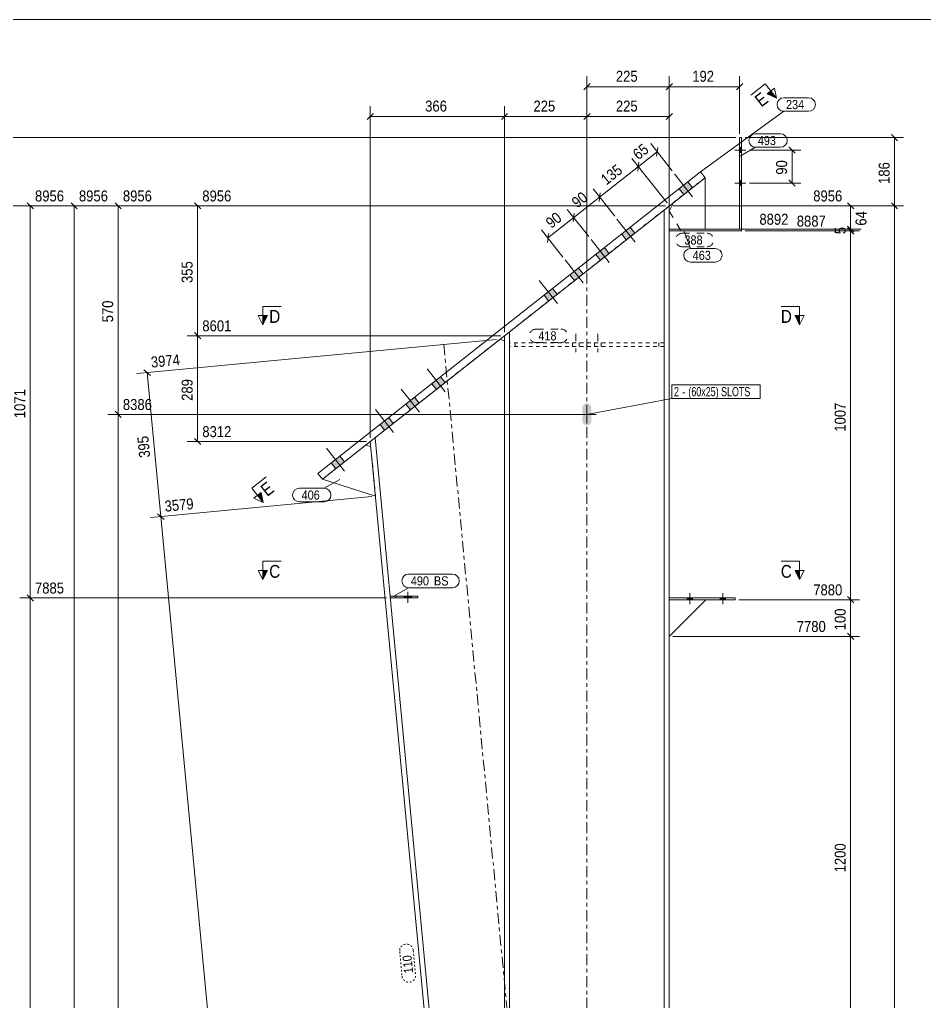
# Model space of a CAD drawing. Header units: millimetres. Extents: x 2 to 579, y 1 to 825.
# Drawn here: x 129.5 to 376.5, y 556.9 to 825 of the extents above; entities that cross this region are included whole.
import ezdxf

# ---------------------------------------------------------------- set-up
doc = ezdxf.new("R2010")
doc.units = ezdxf.units.MM
for name, pattern in [('XKITLINE00', [0]), ('XKITLINE01', [4, 1, -1, 1, -1]), ('XKITLINE02', [4, 2, -2]), ('XKITLINE03', [6, 3, -1, 1, -1]), ('XKITLINE04', [3, 0.5, -0.5, 0.5, -0.5, 0.5, -0.5])]:
    doc.linetypes.add(name, pattern=pattern)
for name, color, linetype, lineweight in [('Bolt', 3, 'Continuous', 0), ('BoltMark', 7, 'Continuous', 0), ('Dimensions', 7, 'Continuous', 0), ('DrawingSheet', 5, 'Continuous', 0), ('Part', 2, 'Continuous', 0), ('PartMark', 7, 'Continuous', 0), ('Section', 6, 'Continuous', 0)]:
    doc.layers.add(name, color=color, linetype=linetype, lineweight=lineweight)
doc.styles.add('ARIAL', font='ARIAL.TTF')
doc.styles.add('ARIAL_NARROW', font='ARIALN.TTF')

# ---------------------------------------------------------------- blocks, each defined once
blk = doc.blocks.new('*A8')
at = {"layer": 'Bolt'}
for points in [[(310.84, 777.26), (309.6, 778.83), (311.96, 780.68), (313.2, 779.11)], [(310.84, 777.26), (309.6, 778.83), (311.96, 780.68), (313.2, 779.11)], [(295.14, 764.87), (293.9, 766.45), (296.25, 768.3), (297.49, 766.73)], [(295.14, 764.87), (293.9, 766.45), (296.25, 768.3), (297.49, 766.73)], [(288.07, 759.3), (286.83, 760.87), (289.19, 762.73), (290.42, 761.16)], [(288.07, 759.3), (286.83, 760.87), (289.19, 762.73), (290.42, 761.16)], [(281, 753.73), (279.76, 755.3), (282.12, 757.16), (283.36, 755.59)], [(281, 753.73), (279.76, 755.3), (282.12, 757.16), (283.36, 755.59)], [(273.93, 748.16), (272.69, 749.73), (275.05, 751.59), (276.29, 750.02)], [(273.93, 748.16), (272.69, 749.73), (275.05, 751.59), (276.29, 750.02)], [(243.31, 724.01), (242.07, 725.58), (244.42, 727.44), (245.66, 725.87)], [(243.31, 724.01), (242.07, 725.58), (244.42, 727.44), (245.66, 725.87)], [(236.24, 718.44), (235, 720.01), (237.36, 721.87), (238.59, 720.3)], [(236.24, 718.44), (235, 720.01), (237.36, 721.87), (238.59, 720.3)], [(229.17, 712.87), (227.93, 714.44), (230.29, 716.3), (231.53, 714.73)], [(229.17, 712.87), (227.93, 714.44), (230.29, 716.3), (231.53, 714.73)], [(215.82, 702.35), (214.58, 703.92), (216.94, 705.77), (218.18, 704.2)], [(215.82, 702.35), (214.58, 703.92), (216.94, 705.77), (218.18, 704.2)]]:
    blk.add_hatch(color=3, dxfattribs=at).paths.add_polyline_path(points, flags=17)
at = {"layer": 'Bolt', "color": 3, "linetype": 'XKITLINE00', "lineweight": 0}
for p, q in [((313.26, 776.61), (308.31, 782.9)), ((313.26, 776.61), (308.31, 782.9)), ((313.2, 779.11), (311.96, 780.68)), ((313.2, 779.11), (311.96, 780.68)), ((310.84, 777.26), (309.6, 778.83)), ((310.84, 777.26), (309.6, 778.83)), ((297.55, 764.23), (292.6, 770.52)), ((297.55, 764.23), (292.6, 770.52)), ((297.49, 766.73), (296.25, 768.3)), ((297.49, 766.73), (296.25, 768.3)), ((290.48, 758.66), (285.53, 764.94)), ((290.48, 758.66), (285.53, 764.94)), ((295.14, 764.87), (293.9, 766.45)), ((295.14, 764.87), (293.9, 766.45)), ((290.42, 761.16), (289.19, 762.73)), ((290.42, 761.16), (289.19, 762.73)), ((283.42, 753.09), (278.46, 759.37)), ((283.42, 753.09), (278.46, 759.37)), ((288.07, 759.3), (286.83, 760.87)), ((288.07, 759.3), (286.83, 760.87)), ((283.36, 755.59), (282.12, 757.16)), ((283.36, 755.59), (282.12, 757.16)), ((276.35, 747.52), (271.4, 753.8)), ((276.35, 747.52), (271.4, 753.8)), ((281, 753.73), (279.76, 755.3)), ((281, 753.73), (279.76, 755.3)), ((276.29, 750.02), (275.05, 751.59)), ((276.29, 750.02), (275.05, 751.59)), ((273.93, 748.16), (272.69, 749.73)), ((273.93, 748.16), (272.69, 749.73)), ((245.72, 723.37), (240.77, 729.65)), ((245.72, 723.37), (240.77, 729.65)), ((245.66, 725.87), (244.42, 727.44)), ((245.66, 725.87), (244.42, 727.44)), ((238.65, 717.8), (233.7, 724.08)), ((238.65, 717.8), (233.7, 724.08)), ((243.31, 724.01), (242.07, 725.58)), ((243.31, 724.01), (242.07, 725.58)), ((238.59, 720.3), (237.36, 721.87)), ((238.59, 720.3), (237.36, 721.87)), ((236.24, 718.44), (235, 720.01)), ((236.24, 718.44), (235, 720.01)), ((231.59, 712.23), (226.63, 718.51)), ((231.59, 712.23), (226.63, 718.51)), ((231.53, 714.73), (230.29, 716.3)), ((231.53, 714.73), (230.29, 716.3)), ((229.17, 712.87), (227.93, 714.44)), ((229.17, 712.87), (227.93, 714.44)), ((218.24, 701.7), (213.28, 707.99)), ((218.24, 701.7), (213.28, 707.99)), ((218.18, 704.2), (216.94, 705.77)), ((218.18, 704.2), (216.94, 705.77)), ((215.82, 702.35), (214.58, 703.92)), ((215.82, 702.35), (214.58, 703.92))]:
    blk.add_line(p, q, dxfattribs=at)
blk = doc.blocks.new('*A9')
at = {"layer": 'Bolt'}
blk.add_hatch(color=3, dxfattribs=at).paths.add_polyline_path([(284.4, 714.19), (283.92, 714.29), (283.52, 714.56), (283.25, 714.96), (283.15, 715.44), (283.15, 718.94), (283.25, 719.42), (283.52, 719.83), (283.92, 720.1), (284.4, 720.19), (284.88, 720.1), (285.28, 719.83), (285.55, 719.42), (285.65, 718.94), (285.65, 715.44), (285.55, 714.96), (285.28, 714.56), (284.88, 714.29)], flags=17)
at = {"layer": 'Bolt', "color": 3, "linetype": 'XKITLINE00', "lineweight": 0}
for p, q in [((284.4, 719.69), (284.4, 714.69)), ((281.9, 717.19), (286.9, 717.19))]:
    blk.add_line(p, q, dxfattribs=at)
blk = doc.blocks.new('*A16')
at = {"layer": 'Bolt'}
blk.add_hatch(color=3, dxfattribs=at).paths.add_polyline_path([(234.52, 667.07), (234.52, 667.57), (236.48, 667.57), (236.48, 667.07)], flags=17)
at = {"layer": 'Bolt', "color": 3, "linetype": 'XKITLINE00', "lineweight": 0}
for p, q in [((235.5, 665.72), (235.5, 668.72)), ((234.52, 667.07), (234.52, 667.57)), ((236.48, 667.07), (236.48, 667.57))]:
    blk.add_line(p, q, dxfattribs=at)
blk = doc.blocks.new('*A17')
at = {"layer": 'Bolt'}
for points in [[(313.2, 667.07), (313.2, 666.57), (311.8, 666.57), (311.8, 667.07)], [(313.2, 667.07), (313.2, 666.57), (311.8, 666.57), (311.8, 667.07)], [(322.2, 667.07), (322.2, 666.57), (320.8, 666.57), (320.8, 667.07)], [(322.2, 667.07), (322.2, 666.57), (320.8, 666.57), (320.8, 667.07)]]:
    blk.add_hatch(color=3, dxfattribs=at).paths.add_polyline_path(points, flags=17)
at = {"layer": 'Bolt', "color": 3, "linetype": 'XKITLINE00', "lineweight": 0}
for p, q in [((312.5, 665.41), (312.5, 668.41)), ((312.5, 665.41), (312.5, 668.41)), ((321.5, 665.41), (321.5, 668.41)), ((321.5, 665.41), (321.5, 668.41)), ((311.8, 666.57), (311.8, 667.07)), ((311.8, 666.57), (311.8, 667.07)), ((313.2, 666.57), (313.2, 667.07)), ((313.2, 666.57), (313.2, 667.07)), ((320.8, 666.57), (320.8, 667.07)), ((320.8, 666.57), (320.8, 667.07)), ((322.2, 666.57), (322.2, 667.07)), ((322.2, 666.57), (322.2, 667.07))]:
    blk.add_line(p, q, dxfattribs=at)
blk = doc.blocks.new('*A18')
at = {"layer": 'Bolt', "color": 3, "linetype": 'XKITLINE02', "lineweight": 0}
for p, q in [((235.5, 665.72), (235.5, 668.72)), ((234.52, 667.07), (234.52, 667.57)), ((236.48, 667.07), (236.48, 667.57))]:
    blk.add_line(p, q, dxfattribs=at)
blk = doc.blocks.new('*A19')
at = {"layer": 'Bolt'}
for points in [[(326.1, 790.08), (326.6, 790.08), (326.6, 788.68), (326.1, 788.68)], [(326.1, 781.08), (326.6, 781.08), (326.6, 779.68), (326.1, 779.68)]]:
    blk.add_hatch(color=3, dxfattribs=at).paths.add_polyline_path(points, flags=17)
at = {"layer": 'Bolt', "color": 3, "linetype": 'XKITLINE00', "lineweight": 0}
for p, q in [((324.76, 789.38), (327.76, 789.38)), ((326.1, 790.08), (326.6, 790.08)), ((326.1, 788.68), (326.6, 788.68)), ((324.76, 780.38), (327.76, 780.38)), ((326.1, 781.08), (326.6, 781.08)), ((326.1, 779.68), (326.6, 779.68))]:
    blk.add_line(p, q, dxfattribs=at)
blk = doc.blocks.new('*A20')
at = {"layer": 'Bolt'}
for points in [[(326.1, 790.08), (326.6, 790.08), (326.6, 788.68), (326.1, 788.68)], [(326.1, 781.08), (326.6, 781.08), (326.6, 779.68), (326.1, 779.68)]]:
    blk.add_hatch(color=3, dxfattribs=at).paths.add_polyline_path(points, flags=17)
at = {"layer": 'Bolt', "color": 3, "linetype": 'XKITLINE00', "lineweight": 0}
for p, q in [((324.76, 789.38), (327.76, 789.38)), ((326.1, 790.08), (326.6, 790.08)), ((326.1, 788.68), (326.6, 788.68)), ((324.76, 780.38), (327.76, 780.38)), ((326.1, 781.08), (326.6, 781.08)), ((326.1, 779.68), (326.6, 779.68))]:
    blk.add_line(p, q, dxfattribs=at)
blk = doc.blocks.new('*A21')
at = {"layer": 'Bolt', "color": 3, "linetype": 'XKITLINE02', "lineweight": 0}
for p, q in [((281.4, 739.19), (281.4, 734.19)), ((281.4, 739.19), (281.4, 734.19)), ((287.4, 739.19), (287.4, 734.19)), ((287.4, 739.19), (287.4, 734.19)), ((280.5, 736.69), (280.5, 735.69)), ((280.5, 736.69), (280.5, 735.69)), ((282.3, 736.69), (282.3, 735.69)), ((282.3, 736.69), (282.3, 735.69)), ((286.5, 736.69), (286.5, 735.69)), ((286.5, 736.69), (286.5, 735.69)), ((288.3, 736.69), (288.3, 735.69)), ((288.3, 736.69), (288.3, 735.69))]:
    blk.add_line(p, q, dxfattribs=at)
blk = doc.blocks.new('*A22')
at = {"layer": 'Part', "color": 2, "linetype": 'XKITLINE00', "lineweight": 0}
for p, q in [((315.42, 783.41), (210.97, 701.07)), ((316.66, 781.84), (315.42, 783.41)), ((212.21, 699.5), (316.66, 781.84)), ((210.97, 701.07), (212.21, 699.5))]:
    blk.add_line(p, q, dxfattribs=at)
blk = doc.blocks.new('*A23')
at = {"layer": 'Part', "color": 7, "linetype": 'XKITLINE01', "lineweight": 0}
blk.add_line((306.9, 774.15), (261.9, 738.67), dxfattribs=at)
at = {"layer": 'Part', "color": 2, "linetype": 'XKITLINE00', "lineweight": 0}
for p, q in [((305.5, 188.81), (305.5, 773.04)), ((306.9, 188.81), (306.9, 774.15)), ((261.9, 738.67), (261.9, 188.81)), ((263.3, 739.78), (263.3, 188.81))]:
    blk.add_line(p, q, dxfattribs=at)
at = {"layer": 'Part', "color": 7, "linetype": 'XKITLINE03', "lineweight": 0}
blk.add_line((284.4, 188.81), (284.4, 766.41), dxfattribs=at)
blk = doc.blocks.new('*A26')
at = {"layer": 'Part', "color": 7, "linetype": 'XKITLINE01', "lineweight": 0}
for p, q in [((225.25, 709.78), (260.74, 737.76)), ((226.56, 710.81), (260.73, 737.77)), ((260.74, 737.76), (260.73, 737.77)), ((260.73, 737.77), (260.75, 737.76)), ((261.9, 338.67), (261.9, 737.2))]:
    blk.add_line(p, q, dxfattribs=at)
at = {"layer": 'Part', "color": 2, "linetype": 'XKITLINE00', "lineweight": 0}
for p, q in [((261.9, 737.2), (260.74, 737.76)), ((260.75, 737.76), (261.9, 737.2)), ((226.56, 710.81), (261.9, 338.67)), ((260.51, 338.54), (225.25, 709.78))]:
    blk.add_line(p, q, dxfattribs=at)
at = {"layer": 'Part', "color": 7, "linetype": 'XKITLINE03', "lineweight": 0}
blk.add_line((245.33, 736.31), (262.85, 551.91), dxfattribs=at)
blk = doc.blocks.new('*A28')
at = {"layer": 'Part', "color": 7, "linetype": 'XKITLINE01', "lineweight": 0}
for p, q in [((224.07, 708.85), (212.21, 699.5)), ((226.67, 694.85), (225.39, 708.29))]:
    blk.add_line(p, q, dxfattribs=at)
at = {"layer": 'Part', "color": 2, "linetype": 'XKITLINE00', "lineweight": 0}
for p, q in [((225.39, 708.29), (224.07, 708.85)), ((226.67, 694.85), (212.21, 699.5))]:
    blk.add_line(p, q, dxfattribs=at)
blk = doc.blocks.new('*A37')
at = {"layer": 'Part', "color": 2, "linetype": 'XKITLINE00', "lineweight": 0}
for p, q in [((230.7, 667.57), (230.7, 667.25)), ((230.7, 667.57), (238.2, 667.57)), ((238.2, 667.07), (230.71, 667.07)), ((238.2, 667.57), (238.2, 667.07))]:
    blk.add_line(p, q, dxfattribs=at)
at = {"layer": 'Part', "color": 7, "linetype": 'XKITLINE01', "lineweight": 0}
for p, q in [((230.7, 667.25), (230.7, 667.07)), ((230.7, 667.07), (230.71, 667.07)), ((232.2, 667.07), (232.2, 667.57))]:
    blk.add_line(p, q, dxfattribs=at)
blk = doc.blocks.new('*A38')
at = {"layer": 'Part', "color": 2, "linetype": 'XKITLINE00', "lineweight": 0}
for p, q in [((306.9, 667.07), (324.9, 667.07)), ((324.9, 666.57), (306.9, 666.57)), ((324.9, 667.07), (324.9, 666.57))]:
    blk.add_line(p, q, dxfattribs=at)
at = {"layer": 'Part', "color": 7, "linetype": 'XKITLINE01', "lineweight": 0}
blk.add_line((306.9, 666.57), (306.9, 667.07), dxfattribs=at)
blk = doc.blocks.new('*A39')
at = {"layer": 'Part', "color": 7, "linetype": 'XKITLINE01', "lineweight": 0}
for p, q in [((238.2, 667.57), (230.7, 667.57)), ((230.7, 667.57), (230.7, 667.07)), ((230.7, 667.07), (238.2, 667.07)), ((232.2, 667.07), (232.2, 667.57)), ((238.2, 667.07), (238.2, 667.57))]:
    blk.add_line(p, q, dxfattribs=at)
blk = doc.blocks.new('*A40')
at = {"layer": 'Part', "color": 2, "linetype": 'XKITLINE00', "lineweight": 0}
blk.add_line((306.9, 656.57), (316.9, 666.57), dxfattribs=at)
at = {"layer": 'Part', "color": 7, "linetype": 'XKITLINE01', "lineweight": 0}
for p, q in [((306.9, 666.57), (306.9, 656.57)), ((316.9, 666.57), (306.9, 666.57))]:
    blk.add_line(p, q, dxfattribs=at)
blk = doc.blocks.new('*A41')
at = {"layer": 'Part', "color": 7, "linetype": 'XKITLINE01', "lineweight": 0}
for p, q in [((308.08, 775.08), (316.66, 781.84)), ((306.9, 767.78), (306.9, 772.65)), ((316.66, 767.78), (306.9, 767.78))]:
    blk.add_line(p, q, dxfattribs=at)
at = {"layer": 'Part', "color": 2, "linetype": 'XKITLINE00', "lineweight": 0}
for p, q in [((316.66, 781.84), (316.66, 767.78)), ((308.08, 775.08), (306.9, 772.65))]:
    blk.add_line(p, q, dxfattribs=at)
blk = doc.blocks.new('*A42')
at = {"layer": 'Part', "color": 2, "linetype": 'XKITLINE00', "lineweight": 0}
for p, q in [((326.1, 767.78), (326.1, 792.78)), ((326.1, 792.78), (326.6, 792.78)), ((326.6, 792.78), (326.6, 767.78)), ((326.6, 767.78), (326.1, 767.78))]:
    blk.add_line(p, q, dxfattribs=at)
blk = doc.blocks.new('*A43')
at = {"layer": 'Part', "color": 2, "linetype": 'XKITLINE00', "lineweight": 0}
for p, q in [((306.9, 767.78), (306.9, 767.28)), ((306.9, 767.78), (326.6, 767.78)), ((326.6, 767.28), (306.9, 767.28)), ((326.6, 767.78), (326.6, 767.28))]:
    blk.add_line(p, q, dxfattribs=at)
blk = doc.blocks.new('*A44')
at = {"layer": 'Part', "color": 7, "linetype": 'XKITLINE01', "lineweight": 0}
for p, q in [((305.5, 736.69), (263.3, 736.69)), ((263.3, 735.69), (263.3, 736.69)), ((305.5, 735.69), (263.3, 735.69)), ((264.8, 736.69), (264.8, 735.69)), ((304, 735.69), (304, 736.69)), ((305.5, 736.69), (305.5, 735.69))]:
    blk.add_line(p, q, dxfattribs=at)
blk = doc.blocks.new('*A120')
at = {"layer": 'DrawingSheet', "color": 5, "linetype": 'XKITLINE00', "lineweight": 0}
blk.add_line((579, 825), (5, 825), dxfattribs=at)
blk = doc.blocks.new('*A128')
at = {"layer": 'Dimensions', "color": 7, "linetype": 'XKITLINE00', "lineweight": 0}
blk.add_line((325.1, 792.78), (107.04, 792.78), dxfattribs=at)
blk = doc.blocks.new('*A134')
at = {"layer": 'PartMark', "color": 7, "linetype": 'XKITLINE00', "lineweight": 0}
for p, q in [((235.72, 673.57), (247.68, 673.57)), ((231.47, 667.48), (235.72, 669.87)), ((235.72, 669.87), (247.68, 669.87))]:
    blk.add_line(p, q, dxfattribs=at)
for centre, start, end in [((235.72, 671.72), 90, 270), ((247.68, 671.72), 270, 90)]:
    blk.add_arc(centre, 1.85, start, end, dxfattribs=at)
at = {"layer": 'PartMark', "color": 3, "style": 'ARIAL', "width": 0.85}
for s, p in [('490', (236.32, 670.47)), ('BS', (242.63, 670.47))]:
    blk.add_text(s, height=2.5, dxfattribs=at).set_placement(p)
blk = doc.blocks.new('*A138')
at = {"layer": 'Section'}
for points in [[(197.16, 674.57), (195.91, 672.07), (195.91, 674.57)], [(342.47, 674.57), (342.47, 672.07), (341.22, 674.57)]]:
    blk.add_hatch(color=3, dxfattribs=at).paths.add_polyline_path(points, flags=17)
at = {"layer": 'Section', "color": 1, "linetype": 'XKITLINE00', "lineweight": 0}
for p, q in [((195.91, 677.07), (200.91, 677.07)), ((195.91, 677.07), (195.91, 672.07)), ((342.47, 677.07), (337.47, 677.07)), ((342.47, 677.07), (342.47, 672.07))]:
    blk.add_line(p, q, dxfattribs=at)
at = {"layer": 'Section', "color": 3, "linetype": 'XKITLINE00', "lineweight": 0}
for p, q in [((195.91, 672.07), (194.66, 674.57)), ((197.16, 674.57), (194.66, 674.57)), ((195.91, 672.07), (197.16, 674.57)), ((341.22, 674.57), (343.72, 674.57)), ((342.47, 672.07), (341.22, 674.57)), ((343.72, 674.57), (342.47, 672.07))]:
    blk.add_line(p, q, dxfattribs=at)
at = {"layer": 'Section', "color": 7, "style": 'ARIAL', "width": 0.85}
for p in [(197.66, 672.57), (337.35, 672.57)]:
    blk.add_text('C', height=3.5, dxfattribs=at).set_placement(p)
blk = doc.blocks.new('*A140')
at = {"layer": 'Section'}
for points in [[(334.6, 805.54), (336.15, 803.58), (333.62, 804.77)], [(195.46, 695.85), (196.03, 693.11), (194.48, 695.08)]]:
    blk.add_hatch(color=3, dxfattribs=at).paths.add_polyline_path(points, flags=17)
at = {"layer": 'Section', "color": 1, "linetype": 'XKITLINE00', "lineweight": 0}
for p, q in [((333.06, 807.5), (329.13, 804.41)), ((333.06, 807.5), (336.15, 803.58)), ((192.93, 697.04), (196.86, 700.13)), ((192.93, 697.04), (196.03, 693.11))]:
    blk.add_line(p, q, dxfattribs=at)
at = {"layer": 'Section', "color": 3, "linetype": 'XKITLINE00', "lineweight": 0}
for p, q in [((333.62, 804.77), (335.59, 806.31)), ((336.15, 803.58), (333.62, 804.77)), ((335.59, 806.31), (336.15, 803.58)), ((195.46, 695.85), (193.5, 694.3)), ((196.03, 693.11), (195.46, 695.85)), ((196.03, 693.11), (193.5, 694.3))]:
    blk.add_line(p, q, dxfattribs=at)
at = {"layer": 'Section', "color": 7, "style": 'ARIAL', "width": 0.85}
for p in [(332.02, 800.96), (197.09, 694.59)]:
    blk.add_text('E', height=3.5, rotation=38.2507, dxfattribs=at).set_placement(p)
blk = doc.blocks.new('*A141')
at = {"layer": 'Section'}
for points in [[(197.16, 744.19), (195.91, 741.69), (195.91, 744.19)], [(342.47, 744.19), (342.47, 741.69), (341.22, 744.19)]]:
    blk.add_hatch(color=3, dxfattribs=at).paths.add_polyline_path(points, flags=17)
at = {"layer": 'Section', "color": 1, "linetype": 'XKITLINE00', "lineweight": 0}
for p, q in [((195.91, 746.69), (200.91, 746.69)), ((195.91, 746.69), (195.91, 741.69)), ((342.47, 746.69), (337.47, 746.69)), ((342.47, 746.69), (342.47, 741.69))]:
    blk.add_line(p, q, dxfattribs=at)
at = {"layer": 'Section', "color": 3, "linetype": 'XKITLINE00', "lineweight": 0}
for p, q in [((195.91, 741.69), (194.66, 744.19)), ((197.16, 744.19), (194.66, 744.19)), ((195.91, 741.69), (197.16, 744.19)), ((341.22, 744.19), (343.72, 744.19)), ((342.47, 741.69), (341.22, 744.19)), ((343.72, 744.19), (342.47, 741.69))]:
    blk.add_line(p, q, dxfattribs=at)
at = {"layer": 'Section', "color": 7, "style": 'ARIAL', "width": 0.85}
for p in [(197.66, 742.19), (337.35, 742.19)]:
    blk.add_text('D', height=3.5, dxfattribs=at).set_placement(p)
blk = doc.blocks.new('*A144')
at = {"layer": 'Dimensions', "color": 7, "linetype": 'XKITLINE00', "lineweight": 0}
for p, q in [((284.91, 765.73), (279.04, 773.18)), ((273.74, 765.37), (280.81, 770.94)), ((280.95, 772.13), (280.66, 769.75)), ((277.84, 760.16), (271.97, 767.6)), ((273.88, 766.56), (273.6, 764.17))]:
    blk.add_line(p, q, dxfattribs=at)
at = {"layer": 'Dimensions', "color": 3}
for p in [(280.81, 770.94), (273.74, 765.37)]:
    blk.add_point(p, dxfattribs=at)
at = {"layer": 'Dimensions', "color": 3, "style": 'ARIAL', "width": 0.85}
blk.add_text('90', height=3, rotation=38.2507, dxfattribs=at).set_placement((274.69, 767.84))
blk = doc.blocks.new('*A145')
at = {"layer": 'Dimensions', "color": 7, "linetype": 'XKITLINE00', "lineweight": 0}
for p, q in [((291.98, 771.3), (286.11, 778.75)), ((288.01, 777.7), (287.73, 775.32)), ((280.81, 770.94), (287.87, 776.51)), ((284.91, 765.73), (279.04, 773.18)), ((280.95, 772.13), (280.66, 769.75))]:
    blk.add_line(p, q, dxfattribs=at)
at = {"layer": 'Dimensions', "color": 3}
for p in [(287.87, 776.51), (280.81, 770.94)]:
    blk.add_point(p, dxfattribs=at)
at = {"layer": 'Dimensions', "color": 3, "style": 'ARIAL', "width": 0.85}
blk.add_text('90', height=3, rotation=38.2507, dxfattribs=at).set_placement((281.76, 773.41))
blk = doc.blocks.new('*A146')
at = {"layer": 'Dimensions', "color": 7, "linetype": 'XKITLINE00', "lineweight": 0}
for p, q in [((306.28, 774.93), (296.69, 787.09)), ((298.6, 786.05), (298.32, 783.66)), ((287.87, 776.51), (298.46, 784.86)), ((291.98, 771.3), (286.11, 778.75)), ((288.01, 777.7), (287.73, 775.32))]:
    blk.add_line(p, q, dxfattribs=at)
at = {"layer": 'Dimensions', "color": 3}
for p in [(298.46, 784.86), (287.87, 776.51)]:
    blk.add_point(p, dxfattribs=at)
at = {"layer": 'Dimensions', "color": 3, "style": 'ARIAL', "width": 0.85}
blk.add_text('135', height=3, rotation=38.2507, dxfattribs=at).set_placement((289.71, 779.68))
blk = doc.blocks.new('*A147')
at = {"layer": 'Dimensions', "color": 7, "linetype": 'XKITLINE00', "lineweight": 0}
for p, q in [((307.69, 783.68), (301.81, 791.13)), ((298.46, 784.86), (303.58, 788.89)), ((303.72, 790.08), (303.44, 787.7)), ((306.28, 774.93), (296.69, 787.09)), ((298.6, 786.05), (298.32, 783.66))]:
    blk.add_line(p, q, dxfattribs=at)
at = {"layer": 'Dimensions', "color": 3}
for p in [(303.58, 788.89), (298.46, 784.86)]:
    blk.add_point(p, dxfattribs=at)
at = {"layer": 'Dimensions', "color": 3, "style": 'ARIAL', "width": 0.85}
blk.add_text('65', height=3, rotation=38.2507, dxfattribs=at).set_placement((298.44, 786.56))
blk = doc.blocks.new('*A148')
at = {"layer": 'Dimensions', "color": 7, "linetype": 'XKITLINE00', "lineweight": 0}
for p, q in [((226.1, 799.39), (224.4, 797.69)), ((225.25, 710.78), (225.25, 801.39)), ((262.75, 799.39), (261.05, 797.69)), ((261.9, 739.67), (261.9, 801.39)), ((225.25, 798.54), (261.9, 798.54))]:
    blk.add_line(p, q, dxfattribs=at)
at = {"layer": 'Dimensions', "color": 3}
for p in [(225.25, 798.54), (261.9, 798.54)]:
    blk.add_point(p, dxfattribs=at)
at = {"layer": 'Dimensions', "color": 3, "style": 'ARIAL', "width": 0.85}
blk.add_text('366', height=3, dxfattribs=at).set_placement((240.24, 799.89))
blk = doc.blocks.new('*A149')
at = {"layer": 'Dimensions', "color": 7, "linetype": 'XKITLINE00', "lineweight": 0}
for p, q in [((262.75, 799.39), (261.05, 797.69)), ((261.9, 739.67), (261.9, 801.39)), ((285.25, 799.39), (283.55, 797.69)), ((284.4, 757.41), (284.4, 801.39)), ((261.9, 798.54), (284.4, 798.54))]:
    blk.add_line(p, q, dxfattribs=at)
at = {"layer": 'Dimensions', "color": 3}
for p in [(261.9, 798.54), (284.4, 798.54)]:
    blk.add_point(p, dxfattribs=at)
at = {"layer": 'Dimensions', "color": 3, "style": 'ARIAL', "width": 0.85}
blk.add_text('225', height=3, dxfattribs=at).set_placement((269.81, 799.89))
blk = doc.blocks.new('*A150')
at = {"layer": 'Dimensions', "color": 7, "linetype": 'XKITLINE00', "lineweight": 0}
for p, q in [((285.25, 799.39), (283.55, 797.69)), ((284.4, 757.41), (284.4, 801.39)), ((307.75, 799.39), (306.05, 797.69)), ((306.9, 773.65), (306.9, 801.39)), ((284.4, 798.54), (306.9, 798.54))]:
    blk.add_line(p, q, dxfattribs=at)
at = {"layer": 'Dimensions', "color": 3}
for p in [(284.4, 798.54), (306.9, 798.54)]:
    blk.add_point(p, dxfattribs=at)
at = {"layer": 'Dimensions', "color": 3, "style": 'ARIAL', "width": 0.85}
blk.add_text('225', height=3, dxfattribs=at).set_placement((292.31, 799.89))
blk = doc.blocks.new('*A151')
at = {"layer": 'Dimensions', "color": 7, "linetype": 'XKITLINE00', "lineweight": 0}
for p, q in [((260.9, 738.67), (175.24, 738.67)), ((177.25, 739.52), (178.94, 737.82)), ((178.09, 709.78), (178.09, 738.67)), ((177.25, 710.63), (178.94, 708.93)), ((224.25, 709.78), (175.24, 709.78))]:
    blk.add_line(p, q, dxfattribs=at)
at = {"layer": 'Dimensions', "color": 3}
for p in [(178.09, 738.67), (178.09, 709.78)]:
    blk.add_point(p, dxfattribs=at)
at = {"layer": 'Dimensions', "color": 3, "style": 'ARIAL', "width": 0.85}
for s, p in [('8601', (179.39, 739.87)), ('8312', (179.39, 710.98))]:
    blk.add_text(s, height=3, dxfattribs=at).set_placement(p)
blk.add_text('289', height=3, rotation=90.0002, dxfattribs=at).set_placement((176.74, 720.89))
blk = doc.blocks.new('*A152')
at = {"layer": 'Dimensions', "color": 7, "linetype": 'XKITLINE00', "lineweight": 0}
for p, q in [((177.25, 775), (178.94, 773.3)), ((305.9, 774.15), (175.24, 774.15)), ((178.09, 738.67), (178.09, 774.15)), ((260.9, 738.67), (175.24, 738.67)), ((177.25, 739.52), (178.94, 737.82))]:
    blk.add_line(p, q, dxfattribs=at)
at = {"layer": 'Dimensions', "color": 3}
for p in [(178.09, 774.15), (178.09, 738.67)]:
    blk.add_point(p, dxfattribs=at)
at = {"layer": 'Dimensions', "color": 3, "style": 'ARIAL', "width": 0.85}
blk.add_text('8956', height=3, dxfattribs=at).set_placement((179.39, 775.35))
blk.add_text('355', height=3, rotation=90.0002, dxfattribs=at).set_placement((176.74, 753.07))
blk = doc.blocks.new('*A153')
at = {"layer": 'Dimensions', "color": 7, "linetype": 'XKITLINE00', "lineweight": 0}
for p, q in [((367.55, 775), (369.25, 773.3)), ((307.9, 774.15), (370.8, 774.15)), ((368.4, 86.32), (368.4, 774.15))]:
    blk.add_line(p, q, dxfattribs=at)
at = {"layer": 'Dimensions', "color": 3}
blk.add_point((368.4, 774.15), dxfattribs=at)
blk = doc.blocks.new('*A154')
at = {"layer": 'Dimensions', "color": 7, "linetype": 'XKITLINE00', "lineweight": 0}
for p, q in [((367.55, 793.63), (369.25, 791.93)), ((327.6, 792.78), (370.8, 792.78)), ((368.4, 774.15), (368.4, 792.78)), ((367.55, 775), (369.25, 773.3)), ((307.9, 774.15), (370.8, 774.15))]:
    blk.add_line(p, q, dxfattribs=at)
at = {"layer": 'Dimensions', "color": 3}
for p in [(368.4, 792.78), (368.4, 774.15)]:
    blk.add_point(p, dxfattribs=at)
at = {"layer": 'Dimensions', "color": 3, "style": 'ARIAL', "width": 0.85}
blk.add_text('186', height=3, rotation=90.0002, dxfattribs=at).set_placement((367.05, 780.12))
blk = doc.blocks.new('*A156')
at = {"layer": 'Dimensions', "color": 7, "linetype": 'XKITLINE00', "lineweight": 0}
blk.add_line((305.9, 774.15), (117.55, 774.15), dxfattribs=at)
blk = doc.blocks.new('*A157')
at = {"layer": 'Dimensions', "color": 7, "linetype": 'XKITLINE00', "lineweight": 0}
for p, q in [((131.55, 667.92), (133.25, 666.22)), ((229.7, 667.07), (129.55, 667.07)), ((132.4, 86.32), (132.4, 667.07))]:
    blk.add_line(p, q, dxfattribs=at)
at = {"layer": 'Dimensions', "color": 3}
blk.add_point((132.4, 667.07), dxfattribs=at)
at = {"layer": 'Dimensions', "color": 3, "style": 'ARIAL', "width": 0.85}
blk.add_text('7885', height=3, dxfattribs=at).set_placement((133.7, 668.27))
blk = doc.blocks.new('*A158')
at = {"layer": 'Dimensions', "color": 7, "linetype": 'XKITLINE00', "lineweight": 0}
for p, q in [((131.55, 775), (133.25, 773.3)), ((305.9, 774.15), (129.55, 774.15)), ((132.4, 667.07), (132.4, 774.15)), ((131.55, 667.92), (133.25, 666.22)), ((229.7, 667.07), (129.55, 667.07))]:
    blk.add_line(p, q, dxfattribs=at)
at = {"layer": 'Dimensions', "color": 3}
for p in [(132.4, 774.15), (132.4, 667.07)]:
    blk.add_point(p, dxfattribs=at)
at = {"layer": 'Dimensions', "color": 3, "style": 'ARIAL', "width": 0.85}
blk.add_text('8956', height=3, dxfattribs=at).set_placement((133.7, 775.35))
blk.add_text('1071', height=3, rotation=90.0002, dxfattribs=at).set_placement((131.05, 716.16))
blk = doc.blocks.new('*A160')
at = {"layer": 'Dimensions', "color": 7, "linetype": 'XKITLINE00', "lineweight": 0}
for p, q in [((143.55, 775), (145.25, 773.3)), ((305.9, 774.15), (141.55, 774.15)), ((144.4, 277.07), (144.4, 774.15))]:
    blk.add_line(p, q, dxfattribs=at)
at = {"layer": 'Dimensions', "color": 3}
blk.add_point((144.4, 774.15), dxfattribs=at)
at = {"layer": 'Dimensions', "color": 3, "style": 'ARIAL', "width": 0.85}
blk.add_text('8956', height=3, dxfattribs=at).set_placement((145.7, 775.35))
blk = doc.blocks.new('*A162')
at = {"layer": 'Dimensions', "color": 7, "linetype": 'XKITLINE00', "lineweight": 0}
for p, q in [((283.4, 717.19), (153.55, 717.19)), ((155.55, 718.04), (157.25, 716.34)), ((156.4, 109.45), (156.4, 717.19))]:
    blk.add_line(p, q, dxfattribs=at)
at = {"layer": 'Dimensions', "color": 3}
blk.add_point((156.4, 717.19), dxfattribs=at)
at = {"layer": 'Dimensions', "color": 3, "style": 'ARIAL', "width": 0.85}
blk.add_text('8386', height=3, dxfattribs=at).set_placement((157.7, 718.39))
blk = doc.blocks.new('*A163')
at = {"layer": 'Dimensions', "color": 7, "linetype": 'XKITLINE00', "lineweight": 0}
for p, q in [((155.55, 775), (157.25, 773.3)), ((305.9, 774.15), (153.55, 774.15)), ((156.4, 717.19), (156.4, 774.15)), ((283.4, 717.19), (153.55, 717.19)), ((155.55, 718.04), (157.25, 716.34))]:
    blk.add_line(p, q, dxfattribs=at)
at = {"layer": 'Dimensions', "color": 3}
for p in [(156.4, 774.15), (156.4, 717.19)]:
    blk.add_point(p, dxfattribs=at)
at = {"layer": 'Dimensions', "color": 3, "style": 'ARIAL', "width": 0.85}
blk.add_text('8956', height=3, dxfattribs=at).set_placement((157.7, 775.35))
blk.add_text('570', height=3, rotation=90.0002, dxfattribs=at).set_placement((155.05, 742.33))
blk = doc.blocks.new('*A170')
at = {"layer": 'Dimensions', "color": 7, "linetype": 'XKITLINE00', "lineweight": 0}
for p, q in [((355.55, 657.42), (357.25, 655.72)), ((307.9, 656.57), (358.8, 656.57)), ((356.4, 536.57), (356.4, 656.57)), ((325.9, 536.57), (358.8, 536.57)), ((355.55, 537.42), (357.25, 535.72))]:
    blk.add_line(p, q, dxfattribs=at)
at = {"layer": 'Dimensions', "color": 3}
for p in [(356.4, 656.57), (356.4, 536.57)]:
    blk.add_point(p, dxfattribs=at)
at = {"layer": 'Dimensions', "color": 3, "style": 'ARIAL', "width": 0.85}
blk.add_text('7780', height=3, dxfattribs=at).set_placement((341.7, 657.77))
blk.add_text('1200', height=3, rotation=90.0002, dxfattribs=at).set_placement((355.05, 592.12))
blk = doc.blocks.new('*A171')
at = {"layer": 'Dimensions', "color": 7, "linetype": 'XKITLINE00', "lineweight": 0}
for p, q in [((325.9, 666.57), (358.8, 666.57)), ((355.55, 667.42), (357.25, 665.72)), ((356.4, 656.57), (356.4, 666.57)), ((355.55, 657.42), (357.25, 655.72)), ((307.9, 656.57), (358.8, 656.57))]:
    blk.add_line(p, q, dxfattribs=at)
at = {"layer": 'Dimensions', "color": 3}
for p in [(356.4, 666.57), (356.4, 656.57)]:
    blk.add_point(p, dxfattribs=at)
at = {"layer": 'Dimensions', "color": 3, "style": 'ARIAL', "width": 0.85}
blk.add_text('7880', height=3, dxfattribs=at).set_placement((346.2, 667.77))
blk.add_text('100', height=3, rotation=90.0002, dxfattribs=at).set_placement((355.05, 658.23))
blk = doc.blocks.new('*A172')
at = {"layer": 'Dimensions', "color": 7, "linetype": 'XKITLINE00', "lineweight": 0}
for p, q in [((327.6, 767.28), (358.8, 767.28)), ((355.55, 768.13), (357.25, 766.43)), ((356.4, 666.57), (356.4, 767.28)), ((325.9, 666.57), (358.8, 666.57)), ((355.55, 667.42), (357.25, 665.72))]:
    blk.add_line(p, q, dxfattribs=at)
at = {"layer": 'Dimensions', "color": 3}
for p in [(356.4, 767.28), (356.4, 666.57)]:
    blk.add_point(p, dxfattribs=at)
at = {"layer": 'Dimensions', "color": 3, "style": 'ARIAL', "width": 0.85}
blk.add_text('8887', height=3, dxfattribs=at).set_placement((341.7, 768.48))
blk.add_text('1007', height=3, rotation=90.0002, dxfattribs=at).set_placement((355.05, 712.47))
blk = doc.blocks.new('*A173')
at = {"layer": 'Dimensions', "color": 7, "linetype": 'XKITLINE00', "lineweight": 0}
for p, q in [((317.66, 767.78), (358.8, 767.78)), ((327.6, 767.28), (358.8, 767.28)), ((355.55, 768.63), (357.25, 766.93)), ((355.55, 768.13), (357.25, 766.43)), ((356.4, 767.28), (356.4, 767.78))]:
    blk.add_line(p, q, dxfattribs=at)
at = {"layer": 'Dimensions', "color": 3}
for p in [(356.4, 767.78), (356.4, 767.28)]:
    blk.add_point(p, dxfattribs=at)
at = {"layer": 'Dimensions', "color": 3, "style": 'ARIAL', "width": 0.85}
blk.add_text('8892', height=3, dxfattribs=at).set_placement((331.5, 768.98))
blk.add_text('5', height=3, rotation=90.0002, dxfattribs=at).set_placement((355.05, 766.41))
blk = doc.blocks.new('*A174')
at = {"layer": 'Dimensions', "color": 7, "linetype": 'XKITLINE00', "lineweight": 0}
for p, q in [((355.55, 775), (357.25, 773.3)), ((307.9, 774.15), (359.25, 774.15)), ((356.4, 767.78), (356.4, 774.15)), ((317.66, 767.78), (359.25, 767.78)), ((355.55, 768.63), (357.25, 766.93))]:
    blk.add_line(p, q, dxfattribs=at)
at = {"layer": 'Dimensions', "color": 3}
for p in [(356.4, 774.15), (356.4, 767.78)]:
    blk.add_point(p, dxfattribs=at)
at = {"layer": 'Dimensions', "color": 3, "style": 'ARIAL', "width": 0.85}
blk.add_text('8956', height=3, dxfattribs=at).set_placement((346.2, 775.35))
blk.add_text('64', height=3, rotation=90.0002, dxfattribs=at).set_placement((360.75, 768.74))
blk = doc.blocks.new('*A175')
at = {"layer": 'Dimensions', "color": 7, "linetype": 'XKITLINE00', "lineweight": 0}
for p, q in [((328.76, 789.38), (342.8, 789.38)), ((339.55, 790.23), (341.25, 788.53)), ((340.4, 780.38), (340.4, 789.38)), ((328.76, 780.38), (342.8, 780.38)), ((339.55, 781.23), (341.25, 779.53))]:
    blk.add_line(p, q, dxfattribs=at)
at = {"layer": 'Dimensions', "color": 3}
for p in [(340.4, 789.38), (340.4, 780.38)]:
    blk.add_point(p, dxfattribs=at)
at = {"layer": 'Dimensions', "color": 3, "style": 'ARIAL', "width": 0.85}
blk.add_text('90', height=3, rotation=90.0002, dxfattribs=at).set_placement((339.05, 782.65))
blk = doc.blocks.new('*A176')
at = {"layer": 'Dimensions', "color": 7, "linetype": 'XKITLINE00', "lineweight": 0}
for p, q in [((225.68, 694.75), (165.22, 689.01)), ((167.13, 690.05), (168.98, 688.52)), ((201.89, 332.97), (168.05, 689.28))]:
    blk.add_line(p, q, dxfattribs=at)
at = {"layer": 'Dimensions', "color": 3}
blk.add_point((168.05, 689.28), dxfattribs=at)
at = {"layer": 'Dimensions', "color": 3, "style": 'ARIAL', "width": 0.85}
blk.add_text('3579', height=3, rotation=5.4259, dxfattribs=at).set_placement((169.24, 690.6))
blk = doc.blocks.new('*A177')
at = {"layer": 'Dimensions', "color": 7, "linetype": 'XKITLINE00', "lineweight": 0}
for p, q in [((259.73, 737.68), (161.48, 728.35)), ((163.39, 729.38), (165.24, 727.85)), ((168.05, 689.28), (164.32, 728.62)), ((225.68, 694.75), (165.22, 689.01)), ((167.13, 690.05), (168.98, 688.52))]:
    blk.add_line(p, q, dxfattribs=at)
at = {"layer": 'Dimensions', "color": 3}
for p in [(164.32, 728.62), (168.05, 689.28)]:
    blk.add_point(p, dxfattribs=at)
at = {"layer": 'Dimensions', "color": 3, "style": 'ARIAL', "width": 0.85}
for s, rotation, p in [('3974', 5.4259, (165.5, 729.94)), ('395', 95.4261, (165.16, 705.5))]:
    blk.add_text(s, height=3, rotation=rotation, dxfattribs=at).set_placement(p)
blk = doc.blocks.new('*A178')
at = {"layer": 'Dimensions', "color": 7, "linetype": 'XKITLINE00', "lineweight": 0}
for p, q in [((285.25, 807.53), (283.55, 805.83)), ((284.4, 757.41), (284.4, 809.53)), ((307.75, 807.53), (306.05, 805.83)), ((306.9, 773.65), (306.9, 809.53)), ((284.4, 806.68), (306.9, 806.68))]:
    blk.add_line(p, q, dxfattribs=at)
at = {"layer": 'Dimensions', "color": 3}
for p in [(284.4, 806.68), (306.9, 806.68)]:
    blk.add_point(p, dxfattribs=at)
at = {"layer": 'Dimensions', "color": 3, "style": 'ARIAL', "width": 0.85}
blk.add_text('225', height=3, dxfattribs=at).set_placement((292.31, 808.03))
blk = doc.blocks.new('*A179')
at = {"layer": 'Dimensions', "color": 7, "linetype": 'XKITLINE00', "lineweight": 0}
for p, q in [((307.75, 807.53), (306.05, 805.83)), ((306.9, 773.65), (306.9, 809.53)), ((326.95, 807.53), (325.25, 805.83)), ((326.1, 793.78), (326.1, 809.53)), ((306.9, 806.68), (326.1, 806.68))]:
    blk.add_line(p, q, dxfattribs=at)
at = {"layer": 'Dimensions', "color": 3}
for p in [(306.9, 806.68), (326.1, 806.68)]:
    blk.add_point(p, dxfattribs=at)
at = {"layer": 'Dimensions', "color": 3, "style": 'ARIAL', "width": 0.85}
blk.add_text('192', height=3, dxfattribs=at).set_placement((313.16, 808.03))
blk = doc.blocks.new('*A180')
at = {"layer": 'BoltMark', "color": 7, "linetype": 'XKITLINE00', "lineweight": 0}
for p, q in [((307.58, 725.25), (331.7, 725.25)), ((307.58, 721.55), (307.58, 725.25)), ((331.7, 721.55), (331.7, 725.25)), ((284.4, 717.19), (307.58, 721.55)), ((307.58, 721.55), (331.7, 721.55))]:
    blk.add_line(p, q, dxfattribs=at)
at = {"layer": 'BoltMark', "color": 3, "style": 'ARIAL_NARROW', "width": 0.85}
for s, p in [('2', (308.18, 722.15)), ('(60x25) SLOTS', (312.11, 722.15)), ('-', (310.45, 722.15))]:
    blk.add_text(s, height=2.5, dxfattribs=at).set_placement(p)
blk = doc.blocks.new('*A181')
at = {"layer": 'PartMark', "color": 7, "linetype": 'XKITLINE02', "lineweight": 0}
for p, q in [((270.55, 740.49), (277.31, 740.49)), ((270.55, 736.79), (277.31, 736.79))]:
    blk.add_line(p, q, dxfattribs=at)
for centre, start, end in [((270.55, 738.64), 90, 270), ((277.31, 738.64), 270, 90)]:
    blk.add_arc(centre, 1.85, start, end, dxfattribs=at)
at = {"layer": 'PartMark', "color": 3, "style": 'ARIAL', "width": 0.85}
blk.add_text('418', height=2.5, dxfattribs=at).set_placement((271.15, 737.39))
blk = doc.blocks.new('*A182')
at = {"layer": 'PartMark', "color": 7, "linetype": 'XKITLINE00', "lineweight": 0}
for p, q in [((310.87, 767.41), (312.68, 762.49)), ((312.68, 762.49), (319.45, 762.49)), ((312.68, 758.79), (319.45, 758.79))]:
    blk.add_line(p, q, dxfattribs=at)
for centre, start, end in [((312.68, 760.64), 90, 270), ((319.45, 760.64), 270, 90)]:
    blk.add_arc(centre, 1.85, start, end, dxfattribs=at)
at = {"layer": 'PartMark', "color": 3, "style": 'ARIAL', "width": 0.85}
blk.add_text('463', height=2.5, dxfattribs=at).set_placement((313.28, 759.39))
blk = doc.blocks.new('*A183')
at = {"layer": 'PartMark', "color": 7, "linetype": 'XKITLINE00', "lineweight": 0}
for p, q in [((330.47, 793.84), (337.24, 793.84)), ((326.23, 787.75), (330.47, 790.14)), ((330.47, 790.14), (337.24, 790.14))]:
    blk.add_line(p, q, dxfattribs=at)
for centre, start, end in [((330.47, 791.99), 90, 270), ((337.24, 791.99), 270, 90)]:
    blk.add_arc(centre, 1.85, start, end, dxfattribs=at)
at = {"layer": 'PartMark', "color": 3, "style": 'ARIAL', "width": 0.85}
blk.add_text('493', height=2.5, dxfattribs=at).set_placement((331.07, 790.74))
blk = doc.blocks.new('*A184')
at = {"layer": 'PartMark', "color": 7, "linetype": 'XKITLINE02', "lineweight": 0}
for p, q in [((306.9, 772.65), (310.43, 766.67)), ((310.43, 766.67), (317.2, 766.67)), ((310.43, 762.97), (317.2, 762.97))]:
    blk.add_line(p, q, dxfattribs=at)
for centre, start, end in [((310.43, 764.82), 90, 270), ((317.2, 764.82), 270, 90)]:
    blk.add_arc(centre, 1.85, start, end, dxfattribs=at)
at = {"layer": 'PartMark', "color": 3, "style": 'ARIAL', "width": 0.85}
blk.add_text('388', height=2.5, dxfattribs=at).set_placement((311.03, 763.57))
blk = doc.blocks.new('*A185')
at = {"layer": 'PartMark', "color": 7, "linetype": 'XKITLINE00', "lineweight": 0}
for p, q in [((216.91, 699.4), (212.67, 697.01)), ((205.9, 697.01), (212.67, 697.01)), ((205.9, 693.31), (212.67, 693.31))]:
    blk.add_line(p, q, dxfattribs=at)
for centre, start, end in [((205.9, 695.16), 90, 270), ((212.67, 695.16), 270, 90)]:
    blk.add_arc(centre, 1.85, start, end, dxfattribs=at)
at = {"layer": 'PartMark', "color": 3, "style": 'ARIAL', "width": 0.85}
blk.add_text('406', height=2.5, dxfattribs=at).set_placement((206.5, 693.91))
blk = doc.blocks.new('*A187')
at = {"layer": 'PartMark', "color": 7, "linetype": 'XKITLINE04', "lineweight": 0}
for p, q in [((233.29, 570.5), (233.93, 563.77)), ((236.97, 570.85), (237.61, 564.12))]:
    blk.add_line(p, q, dxfattribs=at)
for centre, start, end in [((235.13, 570.68), 5.4246, 185.4246), ((235.77, 563.95), 185.4246, 5.4246)]:
    blk.add_arc(centre, 1.85, start, end, dxfattribs=at)
at = {"layer": 'PartMark', "color": 3, "style": 'ARIAL', "width": 0.85}
blk.add_text('110', height=2.5, rotation=95.4261, dxfattribs=at).set_placement((236.96, 564.66))
blk = doc.blocks.new('*A189')
at = {"layer": 'PartMark', "color": 7, "linetype": 'XKITLINE00', "lineweight": 0}
for p, q in [((338.17, 803.66), (344.93, 803.66)), ((315.42, 783.41), (338.17, 799.96)), ((338.17, 799.96), (344.93, 799.96))]:
    blk.add_line(p, q, dxfattribs=at)
for centre, start, end in [((338.17, 801.81), 90, 270), ((344.93, 801.81), 270, 90)]:
    blk.add_arc(centre, 1.85, start, end, dxfattribs=at)
at = {"layer": 'PartMark', "color": 3, "style": 'ARIAL', "width": 0.85}
blk.add_text('234', height=2.5, dxfattribs=at).set_placement((338.77, 800.56))

msp = doc.modelspace()

# ---------------------------------------------------------------- block references
at = {"lineweight": 0}
for name in ['*A120', '*A178', '*A179', '*A140', '*A148', '*A149', '*A150', '*A189', '*A128', '*A154', '*A183', '*A147', '*A42', '*A19', '*A20', '*A175', '*A146', '*A22', '*A8', '*A41', '*A156', '*A158', '*A160', '*A163', '*A152', '*A145', '*A174', '*A153', '*A144', '*A184', '*A173', '*A172', '*A43', '*A182', '*A141', '*A151', '*A181', '*A177', '*A26', '*A21', '*A44', '*A180', '*A162', '*A9', '*A28', '*A185', '*A176', '*A138', '*A134', '*A157', '*A171', '*A16', '*A18', '*A17', '*A37', '*A39', '*A38', '*A40', '*A170', '*A187']:
    msp.add_blockref(name, (0, 0), dxfattribs=at)
at = {"layer": 'Part', "lineweight": 0}
msp.add_blockref('*A23', (0, 0), dxfattribs=at)

doc.saveas('drawing.dxf')
